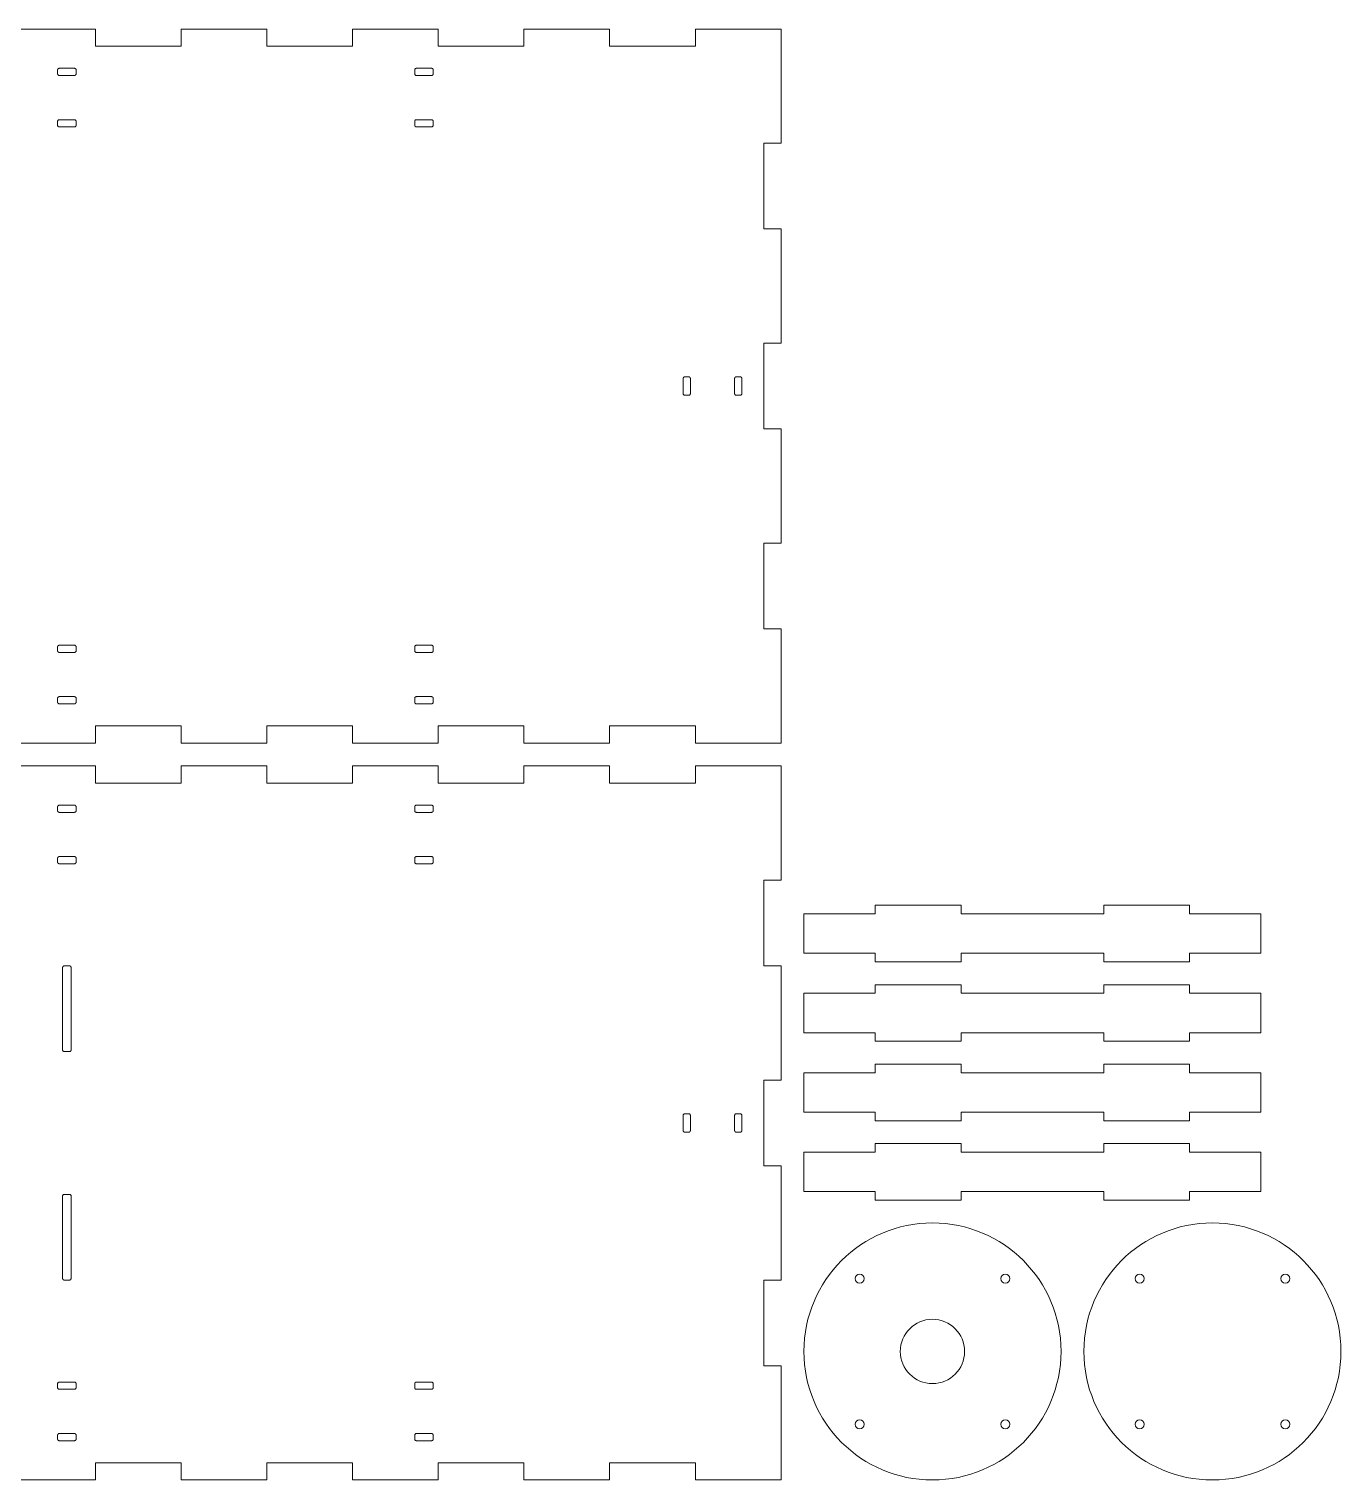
# Model space of a CAD drawing. Header units: millimetres. Extents: x 0 to 3016, y 0 to 2004.
# Drawn here: x 487 to 946, y 1266 to 1774 of the extents above; entities that cross this region are included whole.
import ezdxf

# ---------------------------------------------------------------- set-up
doc = ezdxf.new("R2010")
doc.units = ezdxf.units.MM
doc.layers.add('CORTE', color=1, linetype='Continuous', lineweight=0)

msp = doc.modelspace()

# ---------------------------------------------------------------- linework, layer by layer
at = {"layer": 'CORTE'}
for points in [[(480, 1524), (510, 1524), (510, 1530), (540, 1530), (540, 1524), (570, 1524), (570, 1530), (600, 1530), (600, 1524), (630, 1524), (630, 1530), (660, 1530), (660, 1524), (690, 1524), (690, 1530), (720, 1530), (720, 1524), (750, 1524), (750, 1564), (744, 1564), (744, 1594), (750, 1594), (750, 1634), (744, 1634), (744, 1664), (750, 1664), (750, 1704), (744, 1704), (744, 1734), (750, 1734), (750, 1774), (720, 1774), (720, 1768), (690, 1768), (690, 1774), (660, 1774), (660, 1768), (630, 1768), (630, 1774), (600, 1774), (600, 1768), (570, 1768), (570, 1774), (540, 1774), (540, 1768), (510, 1768), (510, 1774), (480, 1774)], [(480, 1266), (510, 1266), (510, 1272), (540, 1272), (540, 1266), (570, 1266), (570, 1272), (600, 1272), (600, 1266), (630, 1266), (630, 1272), (660, 1272), (660, 1266), (690, 1266), (690, 1272), (720, 1272), (720, 1266), (750, 1266), (750, 1306), (744, 1306), (744, 1336), (750, 1336), (750, 1376), (744, 1376), (744, 1406), (750, 1406), (750, 1446), (744, 1446), (744, 1476), (750, 1476), (750, 1516), (720, 1516), (720, 1510), (690, 1510), (690, 1516), (660, 1516), (660, 1510), (630, 1510), (630, 1516), (600, 1516), (600, 1510), (570, 1510), (570, 1516), (540, 1516), (540, 1510), (510, 1510), (510, 1516), (480, 1516)]]:
    msp.add_lwpolyline(points, dxfattribs=at)
for points in [[(502.65, 1757.75), (502.717179, 1757.753773), (502.783513, 1757.765043), (502.848167, 1757.78367), (502.91033, 1757.809419), (502.969219, 1757.841965), (503.024094, 1757.880901), (503.074264, 1757.925736), (503.119099, 1757.975906), (503.158035, 1758.030781), (503.190581, 1758.08967), (503.21633, 1758.151833), (503.234957, 1758.216487), (503.246227, 1758.282821), (503.25, 1758.35), (503.25, 1759.65), (503.246227, 1759.717179), (503.234957, 1759.783513), (503.21633, 1759.848167), (503.190581, 1759.91033), (503.158035, 1759.969219), (503.119099, 1760.024094), (503.074264, 1760.074264), (503.024094, 1760.119099), (502.969219, 1760.158035), (502.91033, 1760.190581), (502.848167, 1760.21633), (502.783513, 1760.234957), (502.717179, 1760.246227), (502.65, 1760.25), (497.35, 1760.25), (497.282821, 1760.246227), (497.216487, 1760.234957), (497.151833, 1760.21633), (497.08967, 1760.190581), (497.030781, 1760.158035), (496.975906, 1760.119099), (496.925736, 1760.074264), (496.880901, 1760.024094), (496.841965, 1759.969219), (496.809419, 1759.91033), (496.78367, 1759.848167), (496.765043, 1759.783513), (496.753773, 1759.717179), (496.75, 1759.65), (496.75, 1758.35), (496.753773, 1758.282821), (496.765043, 1758.216487), (496.78367, 1758.151833), (496.809419, 1758.08967), (496.841965, 1758.030781), (496.880901, 1757.975906), (496.925736, 1757.925736), (496.975906, 1757.880901), (497.030781, 1757.841965), (497.08967, 1757.809419), (497.151833, 1757.78367), (497.216487, 1757.765043), (497.282821, 1757.753773), (497.35, 1757.75)], [(627.65, 1757.75), (627.717179, 1757.753773), (627.783513, 1757.765043), (627.848167, 1757.78367), (627.91033, 1757.809419), (627.969219, 1757.841965), (628.024094, 1757.880901), (628.074264, 1757.925736), (628.119099, 1757.975906), (628.158035, 1758.030781), (628.190581, 1758.08967), (628.21633, 1758.151833), (628.234957, 1758.216487), (628.246227, 1758.282821), (628.25, 1758.35), (628.25, 1759.65), (628.246227, 1759.717179), (628.234957, 1759.783513), (628.21633, 1759.848167), (628.190581, 1759.91033), (628.158035, 1759.969219), (628.119099, 1760.024094), (628.074264, 1760.074264), (628.024094, 1760.119099), (627.969219, 1760.158035), (627.91033, 1760.190581), (627.848167, 1760.21633), (627.783513, 1760.234957), (627.717179, 1760.246227), (627.65, 1760.25), (622.35, 1760.25), (622.282821, 1760.246227), (622.216487, 1760.234957), (622.151833, 1760.21633), (622.08967, 1760.190581), (622.030781, 1760.158035), (621.975906, 1760.119099), (621.925736, 1760.074264), (621.880901, 1760.024094), (621.841965, 1759.969219), (621.809419, 1759.91033), (621.78367, 1759.848167), (621.765043, 1759.783513), (621.753773, 1759.717179), (621.75, 1759.65), (621.75, 1758.35), (621.753773, 1758.282821), (621.765043, 1758.216487), (621.78367, 1758.151833), (621.809419, 1758.08967), (621.841965, 1758.030781), (621.880901, 1757.975906), (621.925736, 1757.925736), (621.975906, 1757.880901), (622.030781, 1757.841965), (622.08967, 1757.809419), (622.151833, 1757.78367), (622.216487, 1757.765043), (622.282821, 1757.753773), (622.35, 1757.75)], [(502.65, 1739.75), (502.717179, 1739.753773), (502.783513, 1739.765043), (502.848167, 1739.78367), (502.91033, 1739.809419), (502.969219, 1739.841965), (503.024094, 1739.880901), (503.074264, 1739.925736), (503.119099, 1739.975906), (503.158035, 1740.030781), (503.190581, 1740.08967), (503.21633, 1740.151833), (503.234957, 1740.216487), (503.246227, 1740.282821), (503.25, 1740.35), (503.25, 1741.65), (503.246227, 1741.717179), (503.234957, 1741.783513), (503.21633, 1741.848167), (503.190581, 1741.91033), (503.158035, 1741.969219), (503.119099, 1742.024094), (503.074264, 1742.074264), (503.024094, 1742.119099), (502.969219, 1742.158035), (502.91033, 1742.190581), (502.848167, 1742.21633), (502.783513, 1742.234957), (502.717179, 1742.246227), (502.65, 1742.25), (497.35, 1742.25), (497.282821, 1742.246227), (497.216487, 1742.234957), (497.151833, 1742.21633), (497.08967, 1742.190581), (497.030781, 1742.158035), (496.975906, 1742.119099), (496.925736, 1742.074264), (496.880901, 1742.024094), (496.841965, 1741.969219), (496.809419, 1741.91033), (496.78367, 1741.848167), (496.765043, 1741.783513), (496.753773, 1741.717179), (496.75, 1741.65), (496.75, 1740.35), (496.753773, 1740.282821), (496.765043, 1740.216487), (496.78367, 1740.151833), (496.809419, 1740.08967), (496.841965, 1740.030781), (496.880901, 1739.975906), (496.925736, 1739.925736), (496.975906, 1739.880901), (497.030781, 1739.841965), (497.08967, 1739.809419), (497.151833, 1739.78367), (497.216487, 1739.765043), (497.282821, 1739.753773), (497.35, 1739.75)], [(627.65, 1739.75), (627.717179, 1739.753773), (627.783513, 1739.765043), (627.848167, 1739.78367), (627.91033, 1739.809419), (627.969219, 1739.841965), (628.024094, 1739.880901), (628.074264, 1739.925736), (628.119099, 1739.975906), (628.158035, 1740.030781), (628.190581, 1740.08967), (628.21633, 1740.151833), (628.234957, 1740.216487), (628.246227, 1740.282821), (628.25, 1740.35), (628.25, 1741.65), (628.246227, 1741.717179), (628.234957, 1741.783513), (628.21633, 1741.848167), (628.190581, 1741.91033), (628.158035, 1741.969219), (628.119099, 1742.024094), (628.074264, 1742.074264), (628.024094, 1742.119099), (627.969219, 1742.158035), (627.91033, 1742.190581), (627.848167, 1742.21633), (627.783513, 1742.234957), (627.717179, 1742.246227), (627.65, 1742.25), (622.35, 1742.25), (622.282821, 1742.246227), (622.216487, 1742.234957), (622.151833, 1742.21633), (622.08967, 1742.190581), (622.030781, 1742.158035), (621.975906, 1742.119099), (621.925736, 1742.074264), (621.880901, 1742.024094), (621.841965, 1741.969219), (621.809419, 1741.91033), (621.78367, 1741.848167), (621.765043, 1741.783513), (621.753773, 1741.717179), (621.75, 1741.65), (621.75, 1740.35), (621.753773, 1740.282821), (621.765043, 1740.216487), (621.78367, 1740.151833), (621.809419, 1740.08967), (621.841965, 1740.030781), (621.880901, 1739.975906), (621.925736, 1739.925736), (621.975906, 1739.880901), (622.030781, 1739.841965), (622.08967, 1739.809419), (622.151833, 1739.78367), (622.216487, 1739.765043), (622.282821, 1739.753773), (622.35, 1739.75)], [(717.65, 1645.75), (717.717179, 1645.753773), (717.783513, 1645.765043), (717.848167, 1645.78367), (717.91033, 1645.809419), (717.969219, 1645.841965), (718.024094, 1645.880901), (718.074264, 1645.925736), (718.119099, 1645.975906), (718.158035, 1646.030781), (718.190581, 1646.08967), (718.21633, 1646.151833), (718.234957, 1646.216487), (718.246227, 1646.282821), (718.25, 1646.35), (718.25, 1651.65), (718.246227, 1651.717179), (718.234957, 1651.783513), (718.21633, 1651.848167), (718.190581, 1651.91033), (718.158035, 1651.969219), (718.119099, 1652.024094), (718.074264, 1652.074264), (718.024094, 1652.119099), (717.969219, 1652.158035), (717.91033, 1652.190581), (717.848167, 1652.21633), (717.783513, 1652.234957), (717.717179, 1652.246227), (717.65, 1652.25), (716.35, 1652.25), (716.282821, 1652.246227), (716.216487, 1652.234957), (716.151833, 1652.21633), (716.08967, 1652.190581), (716.030781, 1652.158035), (715.975906, 1652.119099), (715.925736, 1652.074264), (715.880901, 1652.024094), (715.841965, 1651.969219), (715.809419, 1651.91033), (715.78367, 1651.848167), (715.765043, 1651.783513), (715.753773, 1651.717179), (715.75, 1651.65), (715.75, 1646.35), (715.753773, 1646.282821), (715.765043, 1646.216487), (715.78367, 1646.151833), (715.809419, 1646.08967), (715.841965, 1646.030781), (715.880901, 1645.975906), (715.925736, 1645.925736), (715.975906, 1645.880901), (716.030781, 1645.841965), (716.08967, 1645.809419), (716.151833, 1645.78367), (716.216487, 1645.765043), (716.282821, 1645.753773), (716.35, 1645.75)], [(735.65, 1645.75), (735.717179, 1645.753773), (735.783513, 1645.765043), (735.848167, 1645.78367), (735.91033, 1645.809419), (735.969219, 1645.841965), (736.024094, 1645.880901), (736.074264, 1645.925736), (736.119099, 1645.975906), (736.158035, 1646.030781), (736.190581, 1646.08967), (736.21633, 1646.151833), (736.234957, 1646.216487), (736.246227, 1646.282821), (736.25, 1646.35), (736.25, 1651.65), (736.246227, 1651.717179), (736.234957, 1651.783513), (736.21633, 1651.848167), (736.190581, 1651.91033), (736.158035, 1651.969219), (736.119099, 1652.024094), (736.074264, 1652.074264), (736.024094, 1652.119099), (735.969219, 1652.158035), (735.91033, 1652.190581), (735.848167, 1652.21633), (735.783513, 1652.234957), (735.717179, 1652.246227), (735.65, 1652.25), (734.35, 1652.25), (734.282821, 1652.246227), (734.216487, 1652.234957), (734.151833, 1652.21633), (734.08967, 1652.190581), (734.030781, 1652.158035), (733.975906, 1652.119099), (733.925736, 1652.074264), (733.880901, 1652.024094), (733.841965, 1651.969219), (733.809419, 1651.91033), (733.78367, 1651.848167), (733.765043, 1651.783513), (733.753773, 1651.717179), (733.75, 1651.65), (733.75, 1646.35), (733.753773, 1646.282821), (733.765043, 1646.216487), (733.78367, 1646.151833), (733.809419, 1646.08967), (733.841965, 1646.030781), (733.880901, 1645.975906), (733.925736, 1645.925736), (733.975906, 1645.880901), (734.030781, 1645.841965), (734.08967, 1645.809419), (734.151833, 1645.78367), (734.216487, 1645.765043), (734.282821, 1645.753773), (734.35, 1645.75)], [(502.65, 1555.75), (502.717179, 1555.753773), (502.783513, 1555.765043), (502.848167, 1555.78367), (502.91033, 1555.809419), (502.969219, 1555.841965), (503.024094, 1555.880901), (503.074264, 1555.925736), (503.119099, 1555.975906), (503.158035, 1556.030781), (503.190581, 1556.08967), (503.21633, 1556.151833), (503.234957, 1556.216487), (503.246227, 1556.282821), (503.25, 1556.35), (503.25, 1557.65), (503.246227, 1557.717179), (503.234957, 1557.783513), (503.21633, 1557.848167), (503.190581, 1557.91033), (503.158035, 1557.969219), (503.119099, 1558.024094), (503.074264, 1558.074264), (503.024094, 1558.119099), (502.969219, 1558.158035), (502.91033, 1558.190581), (502.848167, 1558.21633), (502.783513, 1558.234957), (502.717179, 1558.246227), (502.65, 1558.25), (497.35, 1558.25), (497.282821, 1558.246227), (497.216487, 1558.234957), (497.151833, 1558.21633), (497.08967, 1558.190581), (497.030781, 1558.158035), (496.975906, 1558.119099), (496.925736, 1558.074264), (496.880901, 1558.024094), (496.841965, 1557.969219), (496.809419, 1557.91033), (496.78367, 1557.848167), (496.765043, 1557.783513), (496.753773, 1557.717179), (496.75, 1557.65), (496.75, 1556.35), (496.753773, 1556.282821), (496.765043, 1556.216487), (496.78367, 1556.151833), (496.809419, 1556.08967), (496.841965, 1556.030781), (496.880901, 1555.975906), (496.925736, 1555.925736), (496.975906, 1555.880901), (497.030781, 1555.841965), (497.08967, 1555.809419), (497.151833, 1555.78367), (497.216487, 1555.765043), (497.282821, 1555.753773), (497.35, 1555.75)], [(627.65, 1555.75), (627.717179, 1555.753773), (627.783513, 1555.765043), (627.848167, 1555.78367), (627.91033, 1555.809419), (627.969219, 1555.841965), (628.024094, 1555.880901), (628.074264, 1555.925736), (628.119099, 1555.975906), (628.158035, 1556.030781), (628.190581, 1556.08967), (628.21633, 1556.151833), (628.234957, 1556.216487), (628.246227, 1556.282821), (628.25, 1556.35), (628.25, 1557.65), (628.246227, 1557.717179), (628.234957, 1557.783513), (628.21633, 1557.848167), (628.190581, 1557.91033), (628.158035, 1557.969219), (628.119099, 1558.024094), (628.074264, 1558.074264), (628.024094, 1558.119099), (627.969219, 1558.158035), (627.91033, 1558.190581), (627.848167, 1558.21633), (627.783513, 1558.234957), (627.717179, 1558.246227), (627.65, 1558.25), (622.35, 1558.25), (622.282821, 1558.246227), (622.216487, 1558.234957), (622.151833, 1558.21633), (622.08967, 1558.190581), (622.030781, 1558.158035), (621.975906, 1558.119099), (621.925736, 1558.074264), (621.880901, 1558.024094), (621.841965, 1557.969219), (621.809419, 1557.91033), (621.78367, 1557.848167), (621.765043, 1557.783513), (621.753773, 1557.717179), (621.75, 1557.65), (621.75, 1556.35), (621.753773, 1556.282821), (621.765043, 1556.216487), (621.78367, 1556.151833), (621.809419, 1556.08967), (621.841965, 1556.030781), (621.880901, 1555.975906), (621.925736, 1555.925736), (621.975906, 1555.880901), (622.030781, 1555.841965), (622.08967, 1555.809419), (622.151833, 1555.78367), (622.216487, 1555.765043), (622.282821, 1555.753773), (622.35, 1555.75)], [(502.65, 1537.75), (502.717179, 1537.753773), (502.783513, 1537.765043), (502.848167, 1537.78367), (502.91033, 1537.809419), (502.969219, 1537.841965), (503.024094, 1537.880901), (503.074264, 1537.925736), (503.119099, 1537.975906), (503.158035, 1538.030781), (503.190581, 1538.08967), (503.21633, 1538.151833), (503.234957, 1538.216487), (503.246227, 1538.282821), (503.25, 1538.35), (503.25, 1539.65), (503.246227, 1539.717179), (503.234957, 1539.783513), (503.21633, 1539.848167), (503.190581, 1539.91033), (503.158035, 1539.969219), (503.119099, 1540.024094), (503.074264, 1540.074264), (503.024094, 1540.119099), (502.969219, 1540.158035), (502.91033, 1540.190581), (502.848167, 1540.21633), (502.783513, 1540.234957), (502.717179, 1540.246227), (502.65, 1540.25), (497.35, 1540.25), (497.282821, 1540.246227), (497.216487, 1540.234957), (497.151833, 1540.21633), (497.08967, 1540.190581), (497.030781, 1540.158035), (496.975906, 1540.119099), (496.925736, 1540.074264), (496.880901, 1540.024094), (496.841965, 1539.969219), (496.809419, 1539.91033), (496.78367, 1539.848167), (496.765043, 1539.783513), (496.753773, 1539.717179), (496.75, 1539.65), (496.75, 1538.35), (496.753773, 1538.282821), (496.765043, 1538.216487), (496.78367, 1538.151833), (496.809419, 1538.08967), (496.841965, 1538.030781), (496.880901, 1537.975906), (496.925736, 1537.925736), (496.975906, 1537.880901), (497.030781, 1537.841965), (497.08967, 1537.809419), (497.151833, 1537.78367), (497.216487, 1537.765043), (497.282821, 1537.753773), (497.35, 1537.75)], [(627.65, 1537.75), (627.717179, 1537.753773), (627.783513, 1537.765043), (627.848167, 1537.78367), (627.91033, 1537.809419), (627.969219, 1537.841965), (628.024094, 1537.880901), (628.074264, 1537.925736), (628.119099, 1537.975906), (628.158035, 1538.030781), (628.190581, 1538.08967), (628.21633, 1538.151833), (628.234957, 1538.216487), (628.246227, 1538.282821), (628.25, 1538.35), (628.25, 1539.65), (628.246227, 1539.717179), (628.234957, 1539.783513), (628.21633, 1539.848167), (628.190581, 1539.91033), (628.158035, 1539.969219), (628.119099, 1540.024094), (628.074264, 1540.074264), (628.024094, 1540.119099), (627.969219, 1540.158035), (627.91033, 1540.190581), (627.848167, 1540.21633), (627.783513, 1540.234957), (627.717179, 1540.246227), (627.65, 1540.25), (622.35, 1540.25), (622.282821, 1540.246227), (622.216487, 1540.234957), (622.151833, 1540.21633), (622.08967, 1540.190581), (622.030781, 1540.158035), (621.975906, 1540.119099), (621.925736, 1540.074264), (621.880901, 1540.024094), (621.841965, 1539.969219), (621.809419, 1539.91033), (621.78367, 1539.848167), (621.765043, 1539.783513), (621.753773, 1539.717179), (621.75, 1539.65), (621.75, 1538.35), (621.753773, 1538.282821), (621.765043, 1538.216487), (621.78367, 1538.151833), (621.809419, 1538.08967), (621.841965, 1538.030781), (621.880901, 1537.975906), (621.925736, 1537.925736), (621.975906, 1537.880901), (622.030781, 1537.841965), (622.08967, 1537.809419), (622.151833, 1537.78367), (622.216487, 1537.765043), (622.282821, 1537.753773), (622.35, 1537.75)], [(502.65, 1499.75), (502.717179, 1499.753773), (502.783513, 1499.765043), (502.848167, 1499.78367), (502.91033, 1499.809419), (502.969219, 1499.841965), (503.024094, 1499.880901), (503.074264, 1499.925736), (503.119099, 1499.975906), (503.158035, 1500.030781), (503.190581, 1500.08967), (503.21633, 1500.151833), (503.234957, 1500.216487), (503.246227, 1500.282821), (503.25, 1500.35), (503.25, 1501.65), (503.246227, 1501.717179), (503.234957, 1501.783513), (503.21633, 1501.848167), (503.190581, 1501.91033), (503.158035, 1501.969219), (503.119099, 1502.024094), (503.074264, 1502.074264), (503.024094, 1502.119099), (502.969219, 1502.158035), (502.91033, 1502.190581), (502.848167, 1502.21633), (502.783513, 1502.234957), (502.717179, 1502.246227), (502.65, 1502.25), (497.35, 1502.25), (497.282821, 1502.246227), (497.216487, 1502.234957), (497.151833, 1502.21633), (497.08967, 1502.190581), (497.030781, 1502.158035), (496.975906, 1502.119099), (496.925736, 1502.074264), (496.880901, 1502.024094), (496.841965, 1501.969219), (496.809419, 1501.91033), (496.78367, 1501.848167), (496.765043, 1501.783513), (496.753773, 1501.717179), (496.75, 1501.65), (496.75, 1500.35), (496.753773, 1500.282821), (496.765043, 1500.216487), (496.78367, 1500.151833), (496.809419, 1500.08967), (496.841965, 1500.030781), (496.880901, 1499.975906), (496.925736, 1499.925736), (496.975906, 1499.880901), (497.030781, 1499.841965), (497.08967, 1499.809419), (497.151833, 1499.78367), (497.216487, 1499.765043), (497.282821, 1499.753773), (497.35, 1499.75)], [(627.65, 1499.75), (627.717179, 1499.753773), (627.783513, 1499.765043), (627.848167, 1499.78367), (627.91033, 1499.809419), (627.969219, 1499.841965), (628.024094, 1499.880901), (628.074264, 1499.925736), (628.119099, 1499.975906), (628.158035, 1500.030781), (628.190581, 1500.08967), (628.21633, 1500.151833), (628.234957, 1500.216487), (628.246227, 1500.282821), (628.25, 1500.35), (628.25, 1501.65), (628.246227, 1501.717179), (628.234957, 1501.783513), (628.21633, 1501.848167), (628.190581, 1501.91033), (628.158035, 1501.969219), (628.119099, 1502.024094), (628.074264, 1502.074264), (628.024094, 1502.119099), (627.969219, 1502.158035), (627.91033, 1502.190581), (627.848167, 1502.21633), (627.783513, 1502.234957), (627.717179, 1502.246227), (627.65, 1502.25), (622.35, 1502.25), (622.282821, 1502.246227), (622.216487, 1502.234957), (622.151833, 1502.21633), (622.08967, 1502.190581), (622.030781, 1502.158035), (621.975906, 1502.119099), (621.925736, 1502.074264), (621.880901, 1502.024094), (621.841965, 1501.969219), (621.809419, 1501.91033), (621.78367, 1501.848167), (621.765043, 1501.783513), (621.753773, 1501.717179), (621.75, 1501.65), (621.75, 1500.35), (621.753773, 1500.282821), (621.765043, 1500.216487), (621.78367, 1500.151833), (621.809419, 1500.08967), (621.841965, 1500.030781), (621.880901, 1499.975906), (621.925736, 1499.925736), (621.975906, 1499.880901), (622.030781, 1499.841965), (622.08967, 1499.809419), (622.151833, 1499.78367), (622.216487, 1499.765043), (622.282821, 1499.753773), (622.35, 1499.75)], [(502.65, 1481.75), (502.717179, 1481.753773), (502.783513, 1481.765043), (502.848167, 1481.78367), (502.91033, 1481.809419), (502.969219, 1481.841965), (503.024094, 1481.880901), (503.074264, 1481.925736), (503.119099, 1481.975906), (503.158035, 1482.030781), (503.190581, 1482.08967), (503.21633, 1482.151833), (503.234957, 1482.216487), (503.246227, 1482.282821), (503.25, 1482.35), (503.25, 1483.65), (503.246227, 1483.717179), (503.234957, 1483.783513), (503.21633, 1483.848167), (503.190581, 1483.91033), (503.158035, 1483.969219), (503.119099, 1484.024094), (503.074264, 1484.074264), (503.024094, 1484.119099), (502.969219, 1484.158035), (502.91033, 1484.190581), (502.848167, 1484.21633), (502.783513, 1484.234957), (502.717179, 1484.246227), (502.65, 1484.25), (497.35, 1484.25), (497.282821, 1484.246227), (497.216487, 1484.234957), (497.151833, 1484.21633), (497.08967, 1484.190581), (497.030781, 1484.158035), (496.975906, 1484.119099), (496.925736, 1484.074264), (496.880901, 1484.024094), (496.841965, 1483.969219), (496.809419, 1483.91033), (496.78367, 1483.848167), (496.765043, 1483.783513), (496.753773, 1483.717179), (496.75, 1483.65), (496.75, 1482.35), (496.753773, 1482.282821), (496.765043, 1482.216487), (496.78367, 1482.151833), (496.809419, 1482.08967), (496.841965, 1482.030781), (496.880901, 1481.975906), (496.925736, 1481.925736), (496.975906, 1481.880901), (497.030781, 1481.841965), (497.08967, 1481.809419), (497.151833, 1481.78367), (497.216487, 1481.765043), (497.282821, 1481.753773), (497.35, 1481.75)], [(627.65, 1481.75), (627.717179, 1481.753773), (627.783513, 1481.765043), (627.848167, 1481.78367), (627.91033, 1481.809419), (627.969219, 1481.841965), (628.024094, 1481.880901), (628.074264, 1481.925736), (628.119099, 1481.975906), (628.158035, 1482.030781), (628.190581, 1482.08967), (628.21633, 1482.151833), (628.234957, 1482.216487), (628.246227, 1482.282821), (628.25, 1482.35), (628.25, 1483.65), (628.246227, 1483.717179), (628.234957, 1483.783513), (628.21633, 1483.848167), (628.190581, 1483.91033), (628.158035, 1483.969219), (628.119099, 1484.024094), (628.074264, 1484.074264), (628.024094, 1484.119099), (627.969219, 1484.158035), (627.91033, 1484.190581), (627.848167, 1484.21633), (627.783513, 1484.234957), (627.717179, 1484.246227), (627.65, 1484.25), (622.35, 1484.25), (622.282821, 1484.246227), (622.216487, 1484.234957), (622.151833, 1484.21633), (622.08967, 1484.190581), (622.030781, 1484.158035), (621.975906, 1484.119099), (621.925736, 1484.074264), (621.880901, 1484.024094), (621.841965, 1483.969219), (621.809419, 1483.91033), (621.78367, 1483.848167), (621.765043, 1483.783513), (621.753773, 1483.717179), (621.75, 1483.65), (621.75, 1482.35), (621.753773, 1482.282821), (621.765043, 1482.216487), (621.78367, 1482.151833), (621.809419, 1482.08967), (621.841965, 1482.030781), (621.880901, 1481.975906), (621.925736, 1481.925736), (621.975906, 1481.880901), (622.030781, 1481.841965), (622.08967, 1481.809419), (622.151833, 1481.78367), (622.216487, 1481.765043), (622.282821, 1481.753773), (622.35, 1481.75)], [(758, 1450.4), (783, 1450.4), (783, 1447.4), (813, 1447.4), (813, 1450.4), (863, 1450.4), (863, 1447.4), (893, 1447.4), (893, 1450.4), (918, 1450.4), (918, 1464.2), (893, 1464.2), (893, 1467.2), (863, 1467.2), (863, 1464.2), (813, 1464.2), (813, 1467.2), (783, 1467.2), (783, 1464.2), (758, 1464.2)], [(500.9, 1416), (500.967179, 1416.003773), (501.033513, 1416.015043), (501.098167, 1416.03367), (501.16033, 1416.059419), (501.219219, 1416.091965), (501.274094, 1416.130901), (501.324264, 1416.175736), (501.369099, 1416.225906), (501.408035, 1416.280781), (501.440581, 1416.33967), (501.46633, 1416.401833), (501.484957, 1416.466487), (501.496227, 1416.532821), (501.5, 1416.6), (501.5, 1445.4), (501.496227, 1445.467179), (501.484957, 1445.533513), (501.46633, 1445.598167), (501.440581, 1445.66033), (501.408035, 1445.719219), (501.369099, 1445.774094), (501.324264, 1445.824264), (501.274094, 1445.869099), (501.219219, 1445.908035), (501.16033, 1445.940581), (501.098167, 1445.96633), (501.033513, 1445.984957), (500.967179, 1445.996227), (500.9, 1446), (499.1, 1446), (499.032821, 1445.996227), (498.966487, 1445.984957), (498.901833, 1445.96633), (498.83967, 1445.940581), (498.780781, 1445.908035), (498.725906, 1445.869099), (498.675736, 1445.824264), (498.630901, 1445.774094), (498.591965, 1445.719219), (498.559419, 1445.66033), (498.53367, 1445.598167), (498.515043, 1445.533513), (498.503773, 1445.467179), (498.5, 1445.4), (498.5, 1416.6), (498.503773, 1416.532821), (498.515043, 1416.466487), (498.53367, 1416.401833), (498.559419, 1416.33967), (498.591965, 1416.280781), (498.630901, 1416.225906), (498.675736, 1416.175736), (498.725906, 1416.130901), (498.780781, 1416.091965), (498.83967, 1416.059419), (498.901833, 1416.03367), (498.966487, 1416.015043), (499.032821, 1416.003773), (499.1, 1416)], [(758, 1422.6), (783, 1422.6), (783, 1419.6), (813, 1419.6), (813, 1422.6), (863, 1422.6), (863, 1419.6), (893, 1419.6), (893, 1422.6), (918, 1422.6), (918, 1436.4), (893, 1436.4), (893, 1439.4), (863, 1439.4), (863, 1436.4), (813, 1436.4), (813, 1439.4), (783, 1439.4), (783, 1436.4), (758, 1436.4)], [(758, 1394.8), (783, 1394.8), (783, 1391.8), (813, 1391.8), (813, 1394.8), (863, 1394.8), (863, 1391.8), (893, 1391.8), (893, 1394.8), (918, 1394.8), (918, 1408.6), (893, 1408.6), (893, 1411.6), (863, 1411.6), (863, 1408.6), (813, 1408.6), (813, 1411.6), (783, 1411.6), (783, 1408.6), (758, 1408.6)], [(717.65, 1387.75), (717.717179, 1387.753773), (717.783513, 1387.765043), (717.848167, 1387.78367), (717.91033, 1387.809419), (717.969219, 1387.841965), (718.024094, 1387.880901), (718.074264, 1387.925736), (718.119099, 1387.975906), (718.158035, 1388.030781), (718.190581, 1388.08967), (718.21633, 1388.151833), (718.234957, 1388.216487), (718.246227, 1388.282821), (718.25, 1388.35), (718.25, 1393.65), (718.246227, 1393.717179), (718.234957, 1393.783513), (718.21633, 1393.848167), (718.190581, 1393.91033), (718.158035, 1393.969219), (718.119099, 1394.024094), (718.074264, 1394.074264), (718.024094, 1394.119099), (717.969219, 1394.158035), (717.91033, 1394.190581), (717.848167, 1394.21633), (717.783513, 1394.234957), (717.717179, 1394.246227), (717.65, 1394.25), (716.35, 1394.25), (716.282821, 1394.246227), (716.216487, 1394.234957), (716.151833, 1394.21633), (716.08967, 1394.190581), (716.030781, 1394.158035), (715.975906, 1394.119099), (715.925736, 1394.074264), (715.880901, 1394.024094), (715.841965, 1393.969219), (715.809419, 1393.91033), (715.78367, 1393.848167), (715.765043, 1393.783513), (715.753773, 1393.717179), (715.75, 1393.65), (715.75, 1388.35), (715.753773, 1388.282821), (715.765043, 1388.216487), (715.78367, 1388.151833), (715.809419, 1388.08967), (715.841965, 1388.030781), (715.880901, 1387.975906), (715.925736, 1387.925736), (715.975906, 1387.880901), (716.030781, 1387.841965), (716.08967, 1387.809419), (716.151833, 1387.78367), (716.216487, 1387.765043), (716.282821, 1387.753773), (716.35, 1387.75)], [(735.65, 1387.75), (735.717179, 1387.753773), (735.783513, 1387.765043), (735.848167, 1387.78367), (735.91033, 1387.809419), (735.969219, 1387.841965), (736.024094, 1387.880901), (736.074264, 1387.925736), (736.119099, 1387.975906), (736.158035, 1388.030781), (736.190581, 1388.08967), (736.21633, 1388.151833), (736.234957, 1388.216487), (736.246227, 1388.282821), (736.25, 1388.35), (736.25, 1393.65), (736.246227, 1393.717179), (736.234957, 1393.783513), (736.21633, 1393.848167), (736.190581, 1393.91033), (736.158035, 1393.969219), (736.119099, 1394.024094), (736.074264, 1394.074264), (736.024094, 1394.119099), (735.969219, 1394.158035), (735.91033, 1394.190581), (735.848167, 1394.21633), (735.783513, 1394.234957), (735.717179, 1394.246227), (735.65, 1394.25), (734.35, 1394.25), (734.282821, 1394.246227), (734.216487, 1394.234957), (734.151833, 1394.21633), (734.08967, 1394.190581), (734.030781, 1394.158035), (733.975906, 1394.119099), (733.925736, 1394.074264), (733.880901, 1394.024094), (733.841965, 1393.969219), (733.809419, 1393.91033), (733.78367, 1393.848167), (733.765043, 1393.783513), (733.753773, 1393.717179), (733.75, 1393.65), (733.75, 1388.35), (733.753773, 1388.282821), (733.765043, 1388.216487), (733.78367, 1388.151833), (733.809419, 1388.08967), (733.841965, 1388.030781), (733.880901, 1387.975906), (733.925736, 1387.925736), (733.975906, 1387.880901), (734.030781, 1387.841965), (734.08967, 1387.809419), (734.151833, 1387.78367), (734.216487, 1387.765043), (734.282821, 1387.753773), (734.35, 1387.75)], [(758, 1367), (783, 1367), (783, 1364), (813, 1364), (813, 1367), (863, 1367), (863, 1364), (893, 1364), (893, 1367), (918, 1367), (918, 1380.8), (893, 1380.8), (893, 1383.8), (863, 1383.8), (863, 1380.8), (813, 1380.8), (813, 1383.8), (783, 1383.8), (783, 1380.8), (758, 1380.8)], [(500.9, 1336), (500.967179, 1336.003773), (501.033513, 1336.015043), (501.098167, 1336.03367), (501.16033, 1336.059419), (501.219219, 1336.091965), (501.274094, 1336.130901), (501.324264, 1336.175736), (501.369099, 1336.225906), (501.408035, 1336.280781), (501.440581, 1336.33967), (501.46633, 1336.401833), (501.484957, 1336.466487), (501.496227, 1336.532821), (501.5, 1336.6), (501.5, 1365.4), (501.496227, 1365.467179), (501.484957, 1365.533513), (501.46633, 1365.598167), (501.440581, 1365.66033), (501.408035, 1365.719219), (501.369099, 1365.774094), (501.324264, 1365.824264), (501.274094, 1365.869099), (501.219219, 1365.908035), (501.16033, 1365.940581), (501.098167, 1365.96633), (501.033513, 1365.984957), (500.967179, 1365.996227), (500.9, 1366), (499.1, 1366), (499.032821, 1365.996227), (498.966487, 1365.984957), (498.901833, 1365.96633), (498.83967, 1365.940581), (498.780781, 1365.908035), (498.725906, 1365.869099), (498.675736, 1365.824264), (498.630901, 1365.774094), (498.591965, 1365.719219), (498.559419, 1365.66033), (498.53367, 1365.598167), (498.515043, 1365.533513), (498.503773, 1365.467179), (498.5, 1365.4), (498.5, 1336.6), (498.503773, 1336.532821), (498.515043, 1336.466487), (498.53367, 1336.401833), (498.559419, 1336.33967), (498.591965, 1336.280781), (498.630901, 1336.225906), (498.675736, 1336.175736), (498.725906, 1336.130901), (498.780781, 1336.091965), (498.83967, 1336.059419), (498.901833, 1336.03367), (498.966487, 1336.015043), (499.032821, 1336.003773), (499.1, 1336)], [(502.65, 1297.75), (502.717179, 1297.753773), (502.783513, 1297.765043), (502.848167, 1297.78367), (502.91033, 1297.809419), (502.969219, 1297.841965), (503.024094, 1297.880901), (503.074264, 1297.925736), (503.119099, 1297.975906), (503.158035, 1298.030781), (503.190581, 1298.08967), (503.21633, 1298.151833), (503.234957, 1298.216487), (503.246227, 1298.282821), (503.25, 1298.35), (503.25, 1299.65), (503.246227, 1299.717179), (503.234957, 1299.783513), (503.21633, 1299.848167), (503.190581, 1299.91033), (503.158035, 1299.969219), (503.119099, 1300.024094), (503.074264, 1300.074264), (503.024094, 1300.119099), (502.969219, 1300.158035), (502.91033, 1300.190581), (502.848167, 1300.21633), (502.783513, 1300.234957), (502.717179, 1300.246227), (502.65, 1300.25), (497.35, 1300.25), (497.282821, 1300.246227), (497.216487, 1300.234957), (497.151833, 1300.21633), (497.08967, 1300.190581), (497.030781, 1300.158035), (496.975906, 1300.119099), (496.925736, 1300.074264), (496.880901, 1300.024094), (496.841965, 1299.969219), (496.809419, 1299.91033), (496.78367, 1299.848167), (496.765043, 1299.783513), (496.753773, 1299.717179), (496.75, 1299.65), (496.75, 1298.35), (496.753773, 1298.282821), (496.765043, 1298.216487), (496.78367, 1298.151833), (496.809419, 1298.08967), (496.841965, 1298.030781), (496.880901, 1297.975906), (496.925736, 1297.925736), (496.975906, 1297.880901), (497.030781, 1297.841965), (497.08967, 1297.809419), (497.151833, 1297.78367), (497.216487, 1297.765043), (497.282821, 1297.753773), (497.35, 1297.75)], [(627.65, 1297.75), (627.717179, 1297.753773), (627.783513, 1297.765043), (627.848167, 1297.78367), (627.91033, 1297.809419), (627.969219, 1297.841965), (628.024094, 1297.880901), (628.074264, 1297.925736), (628.119099, 1297.975906), (628.158035, 1298.030781), (628.190581, 1298.08967), (628.21633, 1298.151833), (628.234957, 1298.216487), (628.246227, 1298.282821), (628.25, 1298.35), (628.25, 1299.65), (628.246227, 1299.717179), (628.234957, 1299.783513), (628.21633, 1299.848167), (628.190581, 1299.91033), (628.158035, 1299.969219), (628.119099, 1300.024094), (628.074264, 1300.074264), (628.024094, 1300.119099), (627.969219, 1300.158035), (627.91033, 1300.190581), (627.848167, 1300.21633), (627.783513, 1300.234957), (627.717179, 1300.246227), (627.65, 1300.25), (622.35, 1300.25), (622.282821, 1300.246227), (622.216487, 1300.234957), (622.151833, 1300.21633), (622.08967, 1300.190581), (622.030781, 1300.158035), (621.975906, 1300.119099), (621.925736, 1300.074264), (621.880901, 1300.024094), (621.841965, 1299.969219), (621.809419, 1299.91033), (621.78367, 1299.848167), (621.765043, 1299.783513), (621.753773, 1299.717179), (621.75, 1299.65), (621.75, 1298.35), (621.753773, 1298.282821), (621.765043, 1298.216487), (621.78367, 1298.151833), (621.809419, 1298.08967), (621.841965, 1298.030781), (621.880901, 1297.975906), (621.925736, 1297.925736), (621.975906, 1297.880901), (622.030781, 1297.841965), (622.08967, 1297.809419), (622.151833, 1297.78367), (622.216487, 1297.765043), (622.282821, 1297.753773), (622.35, 1297.75)], [(502.65, 1279.75), (502.717179, 1279.753773), (502.783513, 1279.765043), (502.848167, 1279.78367), (502.91033, 1279.809419), (502.969219, 1279.841965), (503.024094, 1279.880901), (503.074264, 1279.925736), (503.119099, 1279.975906), (503.158035, 1280.030781), (503.190581, 1280.08967), (503.21633, 1280.151833), (503.234957, 1280.216487), (503.246227, 1280.282821), (503.25, 1280.35), (503.25, 1281.65), (503.246227, 1281.717179), (503.234957, 1281.783513), (503.21633, 1281.848167), (503.190581, 1281.91033), (503.158035, 1281.969219), (503.119099, 1282.024094), (503.074264, 1282.074264), (503.024094, 1282.119099), (502.969219, 1282.158035), (502.91033, 1282.190581), (502.848167, 1282.21633), (502.783513, 1282.234957), (502.717179, 1282.246227), (502.65, 1282.25), (497.35, 1282.25), (497.282821, 1282.246227), (497.216487, 1282.234957), (497.151833, 1282.21633), (497.08967, 1282.190581), (497.030781, 1282.158035), (496.975906, 1282.119099), (496.925736, 1282.074264), (496.880901, 1282.024094), (496.841965, 1281.969219), (496.809419, 1281.91033), (496.78367, 1281.848167), (496.765043, 1281.783513), (496.753773, 1281.717179), (496.75, 1281.65), (496.75, 1280.35), (496.753773, 1280.282821), (496.765043, 1280.216487), (496.78367, 1280.151833), (496.809419, 1280.08967), (496.841965, 1280.030781), (496.880901, 1279.975906), (496.925736, 1279.925736), (496.975906, 1279.880901), (497.030781, 1279.841965), (497.08967, 1279.809419), (497.151833, 1279.78367), (497.216487, 1279.765043), (497.282821, 1279.753773), (497.35, 1279.75)], [(627.65, 1279.75), (627.717179, 1279.753773), (627.783513, 1279.765043), (627.848167, 1279.78367), (627.91033, 1279.809419), (627.969219, 1279.841965), (628.024094, 1279.880901), (628.074264, 1279.925736), (628.119099, 1279.975906), (628.158035, 1280.030781), (628.190581, 1280.08967), (628.21633, 1280.151833), (628.234957, 1280.216487), (628.246227, 1280.282821), (628.25, 1280.35), (628.25, 1281.65), (628.246227, 1281.717179), (628.234957, 1281.783513), (628.21633, 1281.848167), (628.190581, 1281.91033), (628.158035, 1281.969219), (628.119099, 1282.024094), (628.074264, 1282.074264), (628.024094, 1282.119099), (627.969219, 1282.158035), (627.91033, 1282.190581), (627.848167, 1282.21633), (627.783513, 1282.234957), (627.717179, 1282.246227), (627.65, 1282.25), (622.35, 1282.25), (622.282821, 1282.246227), (622.216487, 1282.234957), (622.151833, 1282.21633), (622.08967, 1282.190581), (622.030781, 1282.158035), (621.975906, 1282.119099), (621.925736, 1282.074264), (621.880901, 1282.024094), (621.841965, 1281.969219), (621.809419, 1281.91033), (621.78367, 1281.848167), (621.765043, 1281.783513), (621.753773, 1281.717179), (621.75, 1281.65), (621.75, 1280.35), (621.753773, 1280.282821), (621.765043, 1280.216487), (621.78367, 1280.151833), (621.809419, 1280.08967), (621.841965, 1280.030781), (621.880901, 1279.975906), (621.925736, 1279.925736), (621.975906, 1279.880901), (622.030781, 1279.841965), (622.08967, 1279.809419), (622.151833, 1279.78367), (622.216487, 1279.765043), (622.282821, 1279.753773), (622.35, 1279.75)]]:
    msp.add_lwpolyline(points, close=True, dxfattribs=at)
for centre, radius in [((803, 1311), 45), ((901, 1311), 45), ((777.5, 1336.5), 1.6), ((828.5, 1336.5), 1.6), ((875.5, 1336.5), 1.6), ((926.5, 1336.5), 1.6), ((803, 1311), 11.25), ((777.5, 1285.5), 1.6), ((828.5, 1285.5), 1.6), ((875.5, 1285.5), 1.6), ((926.5, 1285.5), 1.6)]:
    msp.add_circle(centre, radius, dxfattribs=at)

doc.saveas('drawing.dxf')
